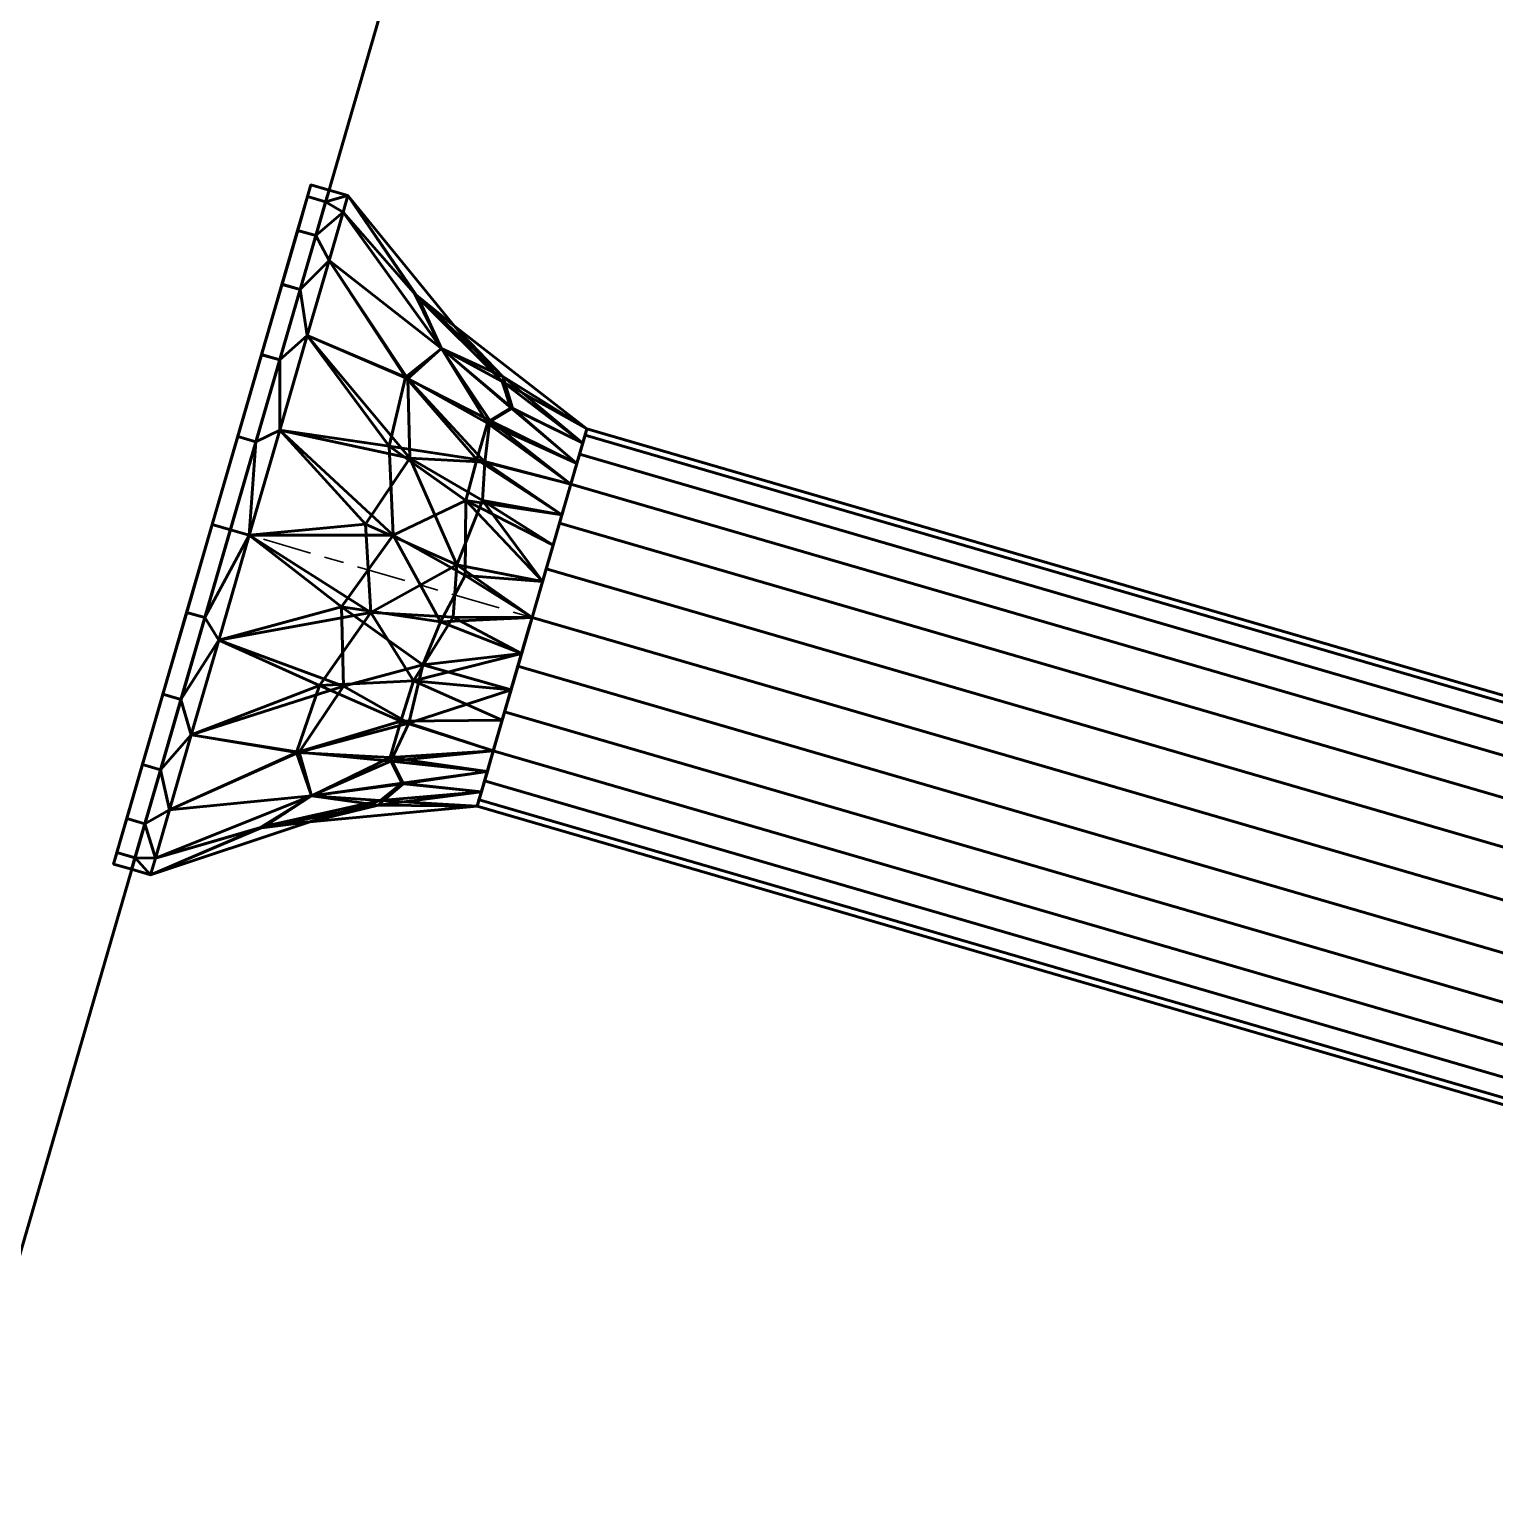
# Model space of a CAD drawing. Header units: inches. Extents: x -1654 to 1344, y -1538 to 36.
# Drawn here: x -916.07 to -897.43, y -632.79 to -613.96 of the extents above; entities that cross this region are included whole.
import ezdxf

# ---------------------------------------------------------------- set-up
doc = ezdxf.new("R2010")
doc.units = ezdxf.units.IN
doc.header["$MEASUREMENT"] = 0
doc.linetypes.add('Center', pattern=[1.25, 0.25, -0.1875, 0.625, -0.1875])
doc.layers.add('M-HVAC-DUCT', color=1, linetype='Center', lineweight=30)
doc.layers.add('M-HVAC-DUCT-SA', color=1, linetype='Continuous', lineweight=50)

# ---------------------------------------------------------------- blocks, each defined once
blk = doc.blocks.new('Round Takeoff - Bellmouth - Standard-896020-_3D_')
at = {"layer": 'M-HVAC-DUCT', "color": 8, "linetype": 'Continuous', "lineweight": 50}
mesh = blk.add_polyface(dxfattribs=at)
corners = [(-0.24, 0, 4.5), (-0.24, 1.165, 4.347), (-0.24, 2.25, 3.897), (-0.24, 3.182, 3.182), (-0.24, 3.897, 2.25), (-0.24, 4.347, 1.165), (-0.24, 4.5), (-0.24, 4.347, -1.165), (-0.24, 3.897, -2.25), (-0.24, 3.182, -3.182), (-0.24, 2.25, -3.897), (-0.24, 1.165, -4.347), (-0.24, 0, -4.5), (-0.24, -1.165, -4.347), (-0.24, -2.25, -3.897), (-0.24, -3.182, -3.182), (-0.24, -3.897, -2.25), (-0.24, -4.347, -1.165), (-0.24, -4.5), (-0.24, -4.347, 1.165), (-0.24, -3.897, 2.25), (-0.24, -3.182, 3.182), (-0.24, -2.25, 3.897), (-0.24, -1.165, 4.347)]
mesh.append_faces([[corners[k] for k in face] for face in [(17, 22, 12, 13)]], dxfattribs={"vtx0": -1, "vtx1": -1, "vtx3": -1, "color": 8})
mesh.append_faces([[corners[k] for k in face] for face in [(12, 0, 1), (17, 21, 22)]], dxfattribs={"vtx0": -1, "vtx2": -1, "color": 8})
mesh.append_faces([[corners[k] for k in face] for face in [(12, 7, 8, 9), (12, 1, 2, 3)]], dxfattribs={"vtx0": -1, "vtx3": -1, "color": 8})
mesh.append_faces([[corners[k] for k in face] for face in [(18, 19, 17)]], dxfattribs={"vtx1": -1, "color": 8})
mesh.append_faces([[corners[k] for k in face] for face in [(13, 14, 17), (20, 21, 17, 19)]], dxfattribs={"vtx1": -1, "vtx2": -1, "color": 8})
mesh.append_faces([[corners[k] for k in face] for face in [(6, 7, 12, 3)]], dxfattribs={"vtx1": -1, "vtx2": -1, "vtx3": -1, "color": 8})
mesh.append_faces([[corners[k] for k in face] for face in [(10, 11, 12, 9), (4, 5, 6, 3)]], dxfattribs={"vtx2": -1, "color": 8})
mesh.append_faces([[corners[k] for k in face] for face in [(22, 23, 0, 12)]], dxfattribs={"vtx2": -1, "vtx3": -1, "color": 8})
mesh.append_faces([[corners[k] for k in face] for face in [(14, 15, 16, 17)]], dxfattribs={"vtx3": -1, "color": 8})
mesh = blk.add_polyface(dxfattribs=at)
corners = [(-0.24, 4.5), (-0.24, 4.347, 1.165), (-0.24, 3.897, 2.25), (-0.24, 3.182, 3.182), (-0.24, 2.25, 3.897), (-0.24, 1.165, 4.347), (-0.24, 0, 4.5), (0, 0, 4.5), (0, 1.165, 4.347), (0, 2.25, 3.897), (0, 3.182, 3.182), (0, 3.897, 2.25), (0, 4.347, 1.165), (0, 4.5)]
mesh.append_faces([[corners[k] for k in face] for face in [(1, 12, 13, 0)]], dxfattribs={"vtx0": -1, "color": 8})
mesh.append_faces([[corners[k] for k in face] for face in [(5, 8, 9, 4), (10, 3, 4, 9), (2, 11, 12, 1), (11, 2, 3, 10)]], dxfattribs={"vtx0": -1, "vtx2": -1, "color": 8})
mesh.append_faces([[corners[k] for k in face] for face in [(6, 7, 8, 5)]], dxfattribs={"vtx2": -1, "color": 8})
mesh = blk.add_polyface(dxfattribs=at)
corners = [(-0.24, 0, -4.5), (-0.24, 1.165, -4.347), (-0.24, 2.25, -3.897), (-0.24, 3.182, -3.182), (-0.24, 3.897, -2.25), (-0.24, 4.347, -1.165), (-0.24, 4.5), (0, 4.5), (0, 4.347, -1.165), (0, 3.897, -2.25), (0, 3.182, -3.182), (0, 2.25, -3.897), (0, 1.165, -4.347), (0, 0, -4.5)]
mesh.append_faces([[corners[k] for k in face] for face in [(1, 12, 13, 0)]], dxfattribs={"vtx0": -1, "color": 8})
mesh.append_faces([[corners[k] for k in face] for face in [(5, 8, 9, 4), (10, 3, 4, 9), (2, 11, 12, 1), (11, 2, 3, 10)]], dxfattribs={"vtx0": -1, "vtx2": -1, "color": 8})
mesh.append_faces([[corners[k] for k in face] for face in [(6, 7, 8, 5)]], dxfattribs={"vtx2": -1, "color": 8})
mesh = blk.add_polyface(dxfattribs=at)
corners = [(0.25, 4.5), (0.25, 4.28, -1.391), (0.25, 3.641, -2.645), (0.25, 2.645, -3.641), (0.25, 1.391, -4.28), (0.25, 0, -4.5), (0.25, -1.391, -4.28), (0.25, -2.645, -3.641), (0.25, -3.641, -2.645), (0.25, -4.28, -1.391), (0.25, -4.5), (0, -4.5), (0, -4.347, -1.165), (0, -3.897, -2.25), (0, -3.182, -3.182), (0, -2.25, -3.897), (0, -1.165, -4.347), (0, 0, -4.5), (0, 1.165, -4.347), (0, 2.25, -3.897), (0, 3.182, -3.182), (0, 3.897, -2.25), (0, 4.347, -1.165), (0, 4.5)]
mesh.append_faces([[corners[k] for k in face] for face in [(1, 22, 0), (2, 21, 1), (5, 18, 4), (21, 2, 20), (7, 15, 6), (14, 8, 13)]], dxfattribs={"vtx0": -1, "vtx1": -1, "color": 8})
mesh.append_faces([[corners[k] for k in face] for face in [(19, 3, 4), (16, 5, 6), (13, 8, 9), (5, 16, 17)]], dxfattribs={"vtx0": -1, "vtx2": -1, "color": 8})
mesh.append_faces([[corners[k] for k in face] for face in [(11, 12, 10)]], dxfattribs={"vtx1": -1, "color": 8})
mesh.append_faces([[corners[k] for k in face] for face in [(2, 3, 20), (17, 18, 5), (21, 22, 1), (19, 20, 3), (18, 19, 4), (7, 8, 14), (9, 10, 12), (15, 16, 6), (14, 15, 7), (12, 13, 9)]], dxfattribs={"vtx1": -1, "vtx2": -1, "color": 8})
mesh.append_faces([[corners[k] for k in face] for face in [(22, 23, 0)]], dxfattribs={"vtx2": -1, "color": 8})
mesh = blk.add_polyface(dxfattribs=at)
corners = [(0.25, -4.5), (0.25, -4.28, 1.391), (0.25, -3.641, 2.645), (0.25, -2.645, 3.641), (0.25, -1.391, 4.28), (0.25, 0, 4.5), (0.25, 1.391, 4.28), (0.25, 2.645, 3.641), (0.25, 3.641, 2.645), (0.25, 4.28, 1.391), (0.25, 4.5), (0, 4.5), (0, 4.347, 1.165), (0, 3.897, 2.25), (0, 3.182, 3.182), (0, 2.25, 3.897), (0, 1.165, 4.347), (0, 0, 4.5), (0, -1.165, 4.347), (0, -2.25, 3.897), (0, -3.182, 3.182), (0, -3.897, 2.25), (0, -4.347, 1.165), (0, -4.5)]
mesh.append_faces([[corners[k] for k in face] for face in [(1, 22, 0), (2, 21, 1), (5, 18, 4), (21, 2, 20), (7, 15, 6), (8, 14, 7), (10, 12, 9), (14, 8, 13)]], dxfattribs={"vtx0": -1, "vtx1": -1, "color": 8})
mesh.append_faces([[corners[k] for k in face] for face in [(19, 3, 4), (16, 5, 6), (13, 8, 9), (5, 16, 17)]], dxfattribs={"vtx0": -1, "vtx2": -1, "color": 8})
mesh.append_faces([[corners[k] for k in face] for face in [(11, 12, 10)]], dxfattribs={"vtx1": -1, "color": 8})
mesh.append_faces([[corners[k] for k in face] for face in [(2, 3, 20), (17, 18, 5), (21, 22, 1), (19, 20, 3), (18, 19, 4), (15, 16, 6), (14, 15, 7), (12, 13, 9)]], dxfattribs={"vtx1": -1, "vtx2": -1, "color": 8})
mesh.append_faces([[corners[k] for k in face] for face in [(22, 23, 0)]], dxfattribs={"vtx2": -1, "color": 8})
mesh = blk.add_polyface(dxfattribs=at)
corners = [(4, 2.5), (4, 2.31, -0.957), (4, 1.768, -1.768), (4, 0.957, -2.31), (4, 0, -2.5), (4, -0.957, -2.31), (4, -1.768, -1.768), (4, -2.31, -0.957), (4, -2.5), (2.011, -3.286), (0.25, -4.5), (0.25, -4.28, -1.391), (0.25, -3.641, -2.645), (0.25, -2.645, -3.641), (0.25, -1.391, -4.28), (0.25, 0, -4.5), (0.25, 1.391, -4.28), (0.25, 2.645, -3.641), (0.25, 3.641, -2.645), (0.25, 4.28, -1.391), (0.25, 4.5), (2.011, 3.286), (2.011, 0.514, -3.246), (1.939, 2.963, -1.51), (1.939, -1.51, -2.963), (1.939, -2.963, -1.51), (1.644, 1.586, -3.112), (1.632, -0.548, -3.457), (1.632, -2.475, -2.475), (1.6, 2.488, -2.488), (2.765, 1.733, -2.358), (2.765, 2.216, -1.911), (4, 2.039, -1.362), (3.018, 2.49, -1.331), (2.786, 2.842, -0.657), (1.413, 3.542, -0.814), (2.777, 1.194, -2.666), (4, -2.39, -0.553), (2.795, -2.775, -0.888), (1.477, -3.497, -0.83), (4, -2.039, -1.362), (2.782, -2.257, -1.852), (2.871, -1.729, -2.306), (2.998, -2.486, -1.354), (4, -1.362, -2.039), (4, 0.478, -2.405), (3.034, 0.276, -2.803), (2.895, -0.378, -2.847), (4, -0.478, -2.405), (4, 1.362, -2.039), (4, 2.405, -0.478), (2.977, -1.254, -2.548)]
mesh.append_faces([[corners[k] for k in face] for face in [(21, 35, 20), (19, 23, 18), (32, 33, 1), (18, 29, 17), (11, 39, 10), (13, 28, 12), (0, 34, 21), (20, 35, 19), (10, 39, 9), (40, 41, 6), (7, 43, 40), (45, 36, 3), (44, 51, 5)]], dxfattribs={"vtx0": -1, "vtx1": -1, "color": 8})
mesh.append_faces([[corners[k] for k in face] for face in [(31, 33, 32), (49, 36, 30), (31, 30, 29), (30, 26, 29), (29, 23, 31), (45, 46, 36), (33, 34, 1), (33, 31, 23), (17, 29, 26), (51, 44, 42), (16, 26, 22), (24, 27, 47), (43, 38, 25), (18, 23, 29), (41, 25, 28), (13, 24, 28), (22, 46, 47), (25, 41, 43), (41, 42, 6), (25, 38, 39), (34, 35, 21), (14, 27, 24), (12, 28, 25), (15, 22, 27), (27, 22, 47), (30, 31, 2), (36, 26, 30), (19, 35, 23), (23, 34, 33), (23, 35, 34), (46, 4, 47), (22, 26, 36), (39, 38, 9), (11, 25, 39), (38, 43, 7), (42, 28, 24), (28, 42, 41), (51, 42, 24), (41, 40, 43), (36, 46, 22), (48, 51, 47), (47, 51, 24)]], dxfattribs={"vtx0": -1, "vtx1": -1, "vtx2": -1, "color": 8})
mesh.append_faces([[corners[k] for k in face] for face in [(22, 15, 16), (47, 4, 48), (30, 2, 49), (51, 48, 5)]], dxfattribs={"vtx0": -1, "vtx2": -1, "color": 8})
mesh.append_faces([[corners[k] for k in face] for face in [(34, 0, 50, 1)]], dxfattribs={"vtx0": -1, "vtx3": -1, "color": 8})
mesh.append_faces([[corners[k] for k in face] for face in [(49, 3, 36), (32, 2, 31), (8, 9, 38), (13, 14, 24), (14, 15, 27), (11, 12, 25), (16, 17, 26), (37, 8, 38, 7), (44, 6, 42), (45, 4, 46)]], dxfattribs={"vtx1": -1, "vtx2": -1, "color": 8})
mesh = blk.add_polyface(dxfattribs=at)
corners = [(4, -2.5), (4, -2.31, 0.957), (4, -1.768, 1.768), (4, -0.957, 2.31), (4, 0, 2.5), (4, 0.957, 2.31), (4, 1.768, 1.768), (4, 2.31, 0.957), (4, 2.5), (2.011, 3.286), (0.25, 4.5), (0.25, 4.28, 1.391), (0.25, 3.641, 2.645), (0.25, 2.645, 3.641), (0.25, 1.391, 4.28), (0.25, 0, 4.5), (0.25, -1.391, 4.28), (0.25, -2.645, 3.641), (0.25, -3.641, 2.645), (0.25, -4.28, 1.391), (0.25, -4.5), (2.011, -3.286), (2.011, -0.514, 3.246), (1.939, -2.963, 1.51), (1.939, 1.51, 2.963), (1.939, 2.963, 1.51), (1.644, -1.586, 3.112), (1.632, 0.548, 3.457), (1.632, 2.475, 2.475), (1.6, -2.488, 2.488), (2.765, -1.733, 2.358), (2.765, -2.216, 1.911), (4, -2.039, 1.362), (3.018, -2.49, 1.331), (2.786, -2.842, 0.657), (1.413, -3.542, 0.814), (2.777, -1.194, 2.666), (4, -0.478, 2.405), (3.034, -0.276, 2.803), (2.895, 0.378, 2.847), (4, 0.478, 2.405), (4, 2.39, 0.553), (2.795, 2.775, 0.888), (1.477, 3.497, 0.83), (4, 2.039, 1.362), (2.782, 2.257, 1.852), (2.871, 1.729, 2.306), (2.998, 2.486, 1.354), (4, 1.362, 2.039), (4, -1.362, 2.039), (4, -2.405, 0.478), (2.832, 0.966, 2.733)]
mesh.append_faces([[corners[k] for k in face] for face in [(21, 35, 20), (19, 23, 18), (32, 33, 1), (13, 28, 12), (18, 29, 17), (11, 43, 10), (0, 34, 21), (20, 35, 19), (4, 38, 37), (10, 43, 9), (44, 45, 6), (7, 47, 44)]], dxfattribs={"vtx0": -1, "vtx1": -1, "color": 8})
mesh.append_faces([[corners[k] for k in face] for face in [(31, 33, 32), (49, 36, 30), (31, 30, 29), (30, 26, 29), (29, 23, 31), (33, 34, 1), (27, 39, 51), (17, 29, 26), (33, 31, 23), (16, 26, 22), (47, 42, 25), (18, 23, 29), (45, 25, 28), (13, 24, 28), (22, 38, 39), (25, 45, 47), (45, 46, 6), (25, 42, 43), (14, 27, 24), (12, 28, 25), (34, 35, 21), (15, 22, 27), (27, 22, 39), (30, 31, 2), (36, 26, 30), (19, 35, 23), (23, 34, 33), (23, 35, 34), (37, 38, 36), (22, 26, 36), (38, 4, 39), (36, 38, 22), (39, 40, 51), (43, 42, 9), (11, 25, 43), (42, 47, 7), (46, 28, 24), (28, 46, 45), (46, 24, 51), (45, 44, 47), (46, 51, 5), (27, 51, 24)]], dxfattribs={"vtx0": -1, "vtx1": -1, "vtx2": -1, "color": 8})
mesh.append_faces([[corners[k] for k in face] for face in [(22, 15, 16), (39, 4, 40), (51, 40, 5), (30, 2, 49)]], dxfattribs={"vtx0": -1, "vtx2": -1, "color": 8})
mesh.append_faces([[corners[k] for k in face] for face in [(34, 0, 50, 1), (46, 5, 48, 6)]], dxfattribs={"vtx0": -1, "vtx3": -1, "color": 8})
mesh.append_faces([[corners[k] for k in face] for face in [(49, 3, 36), (3, 37, 36), (32, 2, 31), (16, 17, 26), (14, 15, 27), (13, 14, 24), (11, 12, 25), (8, 9, 42), (41, 8, 42, 7)]], dxfattribs={"vtx1": -1, "vtx2": -1, "color": 8})
mesh = blk.add_polyface(dxfattribs=at)
corners = [(4, -2.5), (4, -2.31, -0.957), (4, -1.768, -1.768), (4, -0.957, -2.31), (4, 0, -2.5), (4, 0.957, -2.31), (4, 1.768, -1.768), (4, 2.31, -0.957), (4, 2.5), (4, 0.125), (4, 0), (4, -0.125)]
mesh.append_faces([[corners[k] for k in face] for face in [(9, 4, 5, 6)]], dxfattribs={"vtx0": -1, "vtx3": -1, "color": 8})
mesh.append_faces([[corners[k] for k in face] for face in [(3, 4, 11, 2), (10, 11, 4, 9)]], dxfattribs={"vtx1": -1, "vtx2": -1, "color": 8})
mesh.append_faces([[corners[k] for k in face] for face in [(7, 8, 9, 6)]], dxfattribs={"vtx2": -1, "color": 8})
mesh.append_faces([[corners[k] for k in face] for face in [(11, 0, 1, 2)]], dxfattribs={"vtx3": -1, "color": 8})
mesh = blk.add_polyface(dxfattribs=at)
corners = [(4, 2.5), (4, 2.31, 0.957), (4, 1.768, 1.768), (4, 0.957, 2.31), (4, 0, 2.5), (4, -0.957, 2.31), (4, -1.768, 1.768), (4, -2.31, 0.957), (4, -2.5), (4, -0.125), (4, 0), (4, 0.125)]
mesh.append_faces([[corners[k] for k in face] for face in [(1, 11, 0)]], dxfattribs={"vtx0": -1, "color": 8})
mesh.append_faces([[corners[k] for k in face] for face in [(4, 9, 10, 11)]], dxfattribs={"vtx0": -1, "vtx3": -1, "color": 8})
mesh.append_faces([[corners[k] for k in face] for face in [(5, 6, 9, 4), (2, 3, 11, 1), (3, 4, 11)]], dxfattribs={"vtx1": -1, "vtx2": -1, "color": 8})
mesh.append_faces([[corners[k] for k in face] for face in [(7, 8, 9, 6)]], dxfattribs={"vtx2": -1, "color": 8})
mesh = blk.add_polyface(dxfattribs=at)
corners = [(-0.24, -4.5), (-0.24, -4.347, -1.165), (-0.24, -3.897, -2.25), (-0.24, -3.182, -3.182), (-0.24, -2.25, -3.897), (-0.24, -1.165, -4.347), (-0.24, 0, -4.5), (0, 0, -4.5), (0, -1.165, -4.347), (0, -2.25, -3.897), (0, -3.182, -3.182), (0, -3.897, -2.25), (0, -4.347, -1.165), (0, -4.5)]
mesh.append_faces([[corners[k] for k in face] for face in [(1, 12, 13, 0)]], dxfattribs={"vtx0": -1, "color": 8})
mesh.append_faces([[corners[k] for k in face] for face in [(5, 8, 9, 4), (10, 3, 4, 9), (2, 11, 12, 1), (11, 2, 3, 10)]], dxfattribs={"vtx0": -1, "vtx2": -1, "color": 8})
mesh.append_faces([[corners[k] for k in face] for face in [(6, 7, 8, 5)]], dxfattribs={"vtx2": -1, "color": 8})
mesh = blk.add_polyface(dxfattribs=at)
corners = [(-0.24, 0, 4.5), (-0.24, -1.165, 4.347), (-0.24, -2.25, 3.897), (-0.24, -3.182, 3.182), (-0.24, -3.897, 2.25), (-0.24, -4.347, 1.165), (-0.24, -4.5), (0, -4.5), (0, -4.347, 1.165), (0, -3.897, 2.25), (0, -3.182, 3.182), (0, -2.25, 3.897), (0, -1.165, 4.347), (0, 0, 4.5)]
mesh.append_faces([[corners[k] for k in face] for face in [(1, 12, 13, 0)]], dxfattribs={"vtx0": -1, "color": 8})
mesh.append_faces([[corners[k] for k in face] for face in [(5, 8, 9, 4), (10, 3, 4, 9), (2, 11, 12, 1), (11, 2, 3, 10)]], dxfattribs={"vtx0": -1, "vtx2": -1, "color": 8})
mesh.append_faces([[corners[k] for k in face] for face in [(6, 7, 8, 5)]], dxfattribs={"vtx2": -1, "color": 8})

msp = doc.modelspace()

# ---------------------------------------------------------------- linework, layer by layer
at = {"layer": 'M-HVAC-DUCT', "color": 5}
for q in [(-913.75, -620.26, 1320), (-880.279, -629.991, 1320), (-880.279, -629.991, 1320)]:
    msp.add_line((-909.678, -621.444, 1320), q, dxfattribs=at)

# ---------------------------------------------------------------- block references
at = {"layer": 'M-HVAC-DUCT-SA', "color": 8, "extrusion": (0, 0, -1), "rotation": 196.2098687159166}
msp.add_blockref('Round Takeoff - Bellmouth - Standard-896020-_3D_', (913.519, -620.327, -1320), dxfattribs=at)

# ---------------------------------------------------------------- meshes
at = {"layer": 'M-HVAC-DUCT-SA', "color": 8}
mesh = msp.add_polyface(dxfattribs=at)
corners = [(-917.143, -632.793, 1310.35), (-951.81, -622.715, 1310.35), (-944.181, -596.475, 1310.35), (-909.515, -606.553, 1310.35)]
mesh.append_faces([[corners[k] for k in face] for face in [(3, 0, 1, 2)]], dxfattribs={"color": 8})
mesh = msp.add_polyface(dxfattribs=at)
corners = [(-951.81, -622.715, 1329.65), (-917.143, -632.793, 1329.65), (-909.515, -606.553, 1329.65), (-944.181, -596.475, 1329.65)]
mesh.append_faces([[corners[k] for k in face] for face in [(3, 0, 1, 2)]], dxfattribs={"color": 8})
mesh = msp.add_polyface(dxfattribs=at)
corners = [(-917.143, -632.793, 1329.65), (-917.143, -632.793, 1310.35), (-909.515, -606.553, 1310.35), (-909.515, -606.553, 1329.65)]
mesh.append_faces([[corners[k] for k in face] for face in [(0, 1, 2, 3)]], dxfattribs={"color": 8})
mesh = msp.add_polyface(dxfattribs=at)
corners = [(-913.75, -620.26, 1315.5), (-914.075, -621.379, 1315.653), (-914.378, -622.421, 1316.103), (-914.638, -623.316, 1316.818), (-914.838, -624.003, 1317.75), (-914.963, -624.434, 1318.835), (-915.006, -624.581, 1320), (-914.963, -624.434, 1321.165), (-914.838, -624.003, 1322.25), (-914.638, -623.316, 1323.182), (-914.378, -622.421, 1323.897), (-914.075, -621.379, 1324.347), (-913.75, -620.26, 1324.5), (-913.425, -619.142, 1324.347), (-913.122, -618.1, 1323.897), (-912.862, -617.205, 1323.182), (-912.662, -616.518, 1322.25), (-912.536, -616.086, 1321.165), (-912.494, -615.939, 1320), (-912.536, -616.086, 1318.835), (-912.662, -616.518, 1317.75), (-912.862, -617.205, 1316.818), (-913.122, -618.1, 1316.103), (-913.425, -619.142, 1315.653)]
mesh.append_faces([[corners[k] for k in face] for face in [(17, 22, 12, 13)]], dxfattribs={"vtx0": -1, "vtx1": -1, "vtx3": -1, "color": 8})
mesh.append_faces([[corners[k] for k in face] for face in [(12, 0, 1), (17, 21, 22)]], dxfattribs={"vtx0": -1, "vtx2": -1, "color": 8})
mesh.append_faces([[corners[k] for k in face] for face in [(12, 7, 8, 9), (12, 1, 2, 3)]], dxfattribs={"vtx0": -1, "vtx3": -1, "color": 8})
mesh.append_faces([[corners[k] for k in face] for face in [(18, 19, 17)]], dxfattribs={"vtx1": -1, "color": 8})
mesh.append_faces([[corners[k] for k in face] for face in [(13, 14, 17), (20, 21, 17, 19)]], dxfattribs={"vtx1": -1, "vtx2": -1, "color": 8})
mesh.append_faces([[corners[k] for k in face] for face in [(6, 7, 12, 3)]], dxfattribs={"vtx1": -1, "vtx2": -1, "vtx3": -1, "color": 8})
mesh.append_faces([[corners[k] for k in face] for face in [(10, 11, 12, 9), (4, 5, 6, 3)]], dxfattribs={"vtx2": -1, "color": 8})
mesh.append_faces([[corners[k] for k in face] for face in [(22, 23, 0, 12)]], dxfattribs={"vtx2": -1, "vtx3": -1, "color": 8})
mesh.append_faces([[corners[k] for k in face] for face in [(14, 15, 16, 17)]], dxfattribs={"vtx3": -1, "color": 8})
mesh = msp.add_polyface(dxfattribs=at)
corners = [(-914.776, -624.648, 1320), (-914.733, -624.501, 1318.835), (-914.607, -624.07, 1317.75), (-914.408, -623.383, 1316.818), (-914.147, -622.488, 1316.103), (-913.844, -621.446, 1315.653), (-913.519, -620.327, 1315.5), (-913.194, -619.209, 1315.653), (-912.891, -618.167, 1316.103), (-912.631, -617.272, 1316.818), (-912.431, -616.585, 1317.75), (-912.306, -616.153, 1318.835), (-912.263, -616.006, 1320), (-912.306, -616.153, 1321.165), (-912.431, -616.585, 1322.25), (-912.631, -617.272, 1323.182), (-912.891, -618.167, 1323.897), (-913.194, -619.209, 1324.347), (-913.519, -620.327, 1324.5), (-913.844, -621.446, 1324.347), (-914.147, -622.488, 1323.897), (-914.408, -623.383, 1323.182), (-914.607, -624.07, 1322.25), (-914.733, -624.501, 1321.165)]
mesh.append_faces([[corners[k] for k in face] for face in [(3, 1, 2), (7, 5, 6)]], dxfattribs={"vtx0": -1, "color": 8})
mesh.append_faces([[corners[k] for k in face] for face in [(10, 17, 3, 9)]], dxfattribs={"vtx0": -1, "vtx1": -1, "vtx2": -1, "color": 8})
mesh.append_faces([[corners[k] for k in face] for face in [(3, 17, 22, 1)]], dxfattribs={"vtx0": -1, "vtx1": -1, "vtx2": -1, "vtx3": -1, "color": 8})
mesh.append_faces([[corners[k] for k in face] for face in [(9, 3, 4, 8), (18, 21, 22, 17), (8, 4, 5, 7)]], dxfattribs={"vtx0": -1, "vtx2": -1, "color": 8})
mesh.append_faces([[corners[k] for k in face] for face in [(23, 0, 1, 22)]], dxfattribs={"vtx2": -1, "color": 8})
mesh.append_faces([[corners[k] for k in face] for face in [(10, 11, 12, 17), (15, 16, 17, 12)]], dxfattribs={"vtx2": -1, "vtx3": -1, "color": 8})
mesh.append_faces([[corners[k] for k in face] for face in [(18, 19, 20, 21), (12, 13, 14, 15)]], dxfattribs={"vtx3": -1, "color": 8})
mesh = msp.add_polyface(dxfattribs=at)
corners = [(-912.494, -615.939, 1320), (-912.536, -616.086, 1321.165), (-912.662, -616.518, 1322.25), (-912.862, -617.205, 1323.182), (-913.122, -618.1, 1323.897), (-913.425, -619.142, 1324.347), (-913.75, -620.26, 1324.5), (-913.519, -620.327, 1324.5), (-913.194, -619.209, 1324.347), (-912.891, -618.167, 1323.897), (-912.631, -617.272, 1323.182), (-912.431, -616.585, 1322.25), (-912.306, -616.153, 1321.165), (-912.263, -616.006, 1320)]
mesh.append_faces([[corners[k] for k in face] for face in [(1, 12, 13, 0)]], dxfattribs={"vtx0": -1, "color": 8})
mesh.append_faces([[corners[k] for k in face] for face in [(5, 8, 9, 4), (10, 3, 4, 9), (2, 11, 12, 1), (11, 2, 3, 10)]], dxfattribs={"vtx0": -1, "vtx2": -1, "color": 8})
mesh.append_faces([[corners[k] for k in face] for face in [(6, 7, 8, 5)]], dxfattribs={"vtx2": -1, "color": 8})
mesh = msp.add_polyface(dxfattribs=at)
corners = [(-913.75, -620.26, 1315.5), (-913.425, -619.142, 1315.653), (-913.122, -618.1, 1316.103), (-912.862, -617.205, 1316.818), (-912.662, -616.518, 1317.75), (-912.536, -616.086, 1318.835), (-912.494, -615.939, 1320), (-912.263, -616.006, 1320), (-912.306, -616.153, 1318.835), (-912.431, -616.585, 1317.75), (-912.631, -617.272, 1316.818), (-912.891, -618.167, 1316.103), (-913.194, -619.209, 1315.653), (-913.519, -620.327, 1315.5)]
mesh.append_faces([[corners[k] for k in face] for face in [(1, 12, 13, 0)]], dxfattribs={"vtx0": -1, "color": 8})
mesh.append_faces([[corners[k] for k in face] for face in [(5, 8, 9, 4), (10, 3, 4, 9), (2, 11, 12, 1), (11, 2, 3, 10)]], dxfattribs={"vtx0": -1, "vtx2": -1, "color": 8})
mesh.append_faces([[corners[k] for k in face] for face in [(6, 7, 8, 5)]], dxfattribs={"vtx2": -1, "color": 8})
mesh = msp.add_polyface(dxfattribs=at)
corners = [(-910.376, -623.845, 1320), (-910.352, -623.763, 1320.647), (-910.283, -623.523, 1321.25), (-910.172, -623.141, 1321.768), (-910.027, -622.644, 1322.165), (-909.859, -622.065, 1322.415), (-909.678, -621.444, 1322.5), (-909.498, -620.823, 1322.415), (-909.329, -620.244, 1322.165), (-909.185, -619.746, 1321.768), (-909.074, -619.365, 1321.25), (-909.004, -619.125, 1320.647), (-908.98, -619.043, 1320), (-909.004, -619.125, 1319.353), (-909.074, -619.365, 1318.75), (-909.185, -619.746, 1318.232), (-909.329, -620.244, 1317.835), (-909.498, -620.823, 1317.585), (-909.678, -621.444, 1317.5), (-909.859, -622.065, 1317.585), (-910.027, -622.644, 1317.835), (-910.172, -623.141, 1318.232), (-910.283, -623.523, 1318.75), (-910.352, -623.763, 1319.353)]
mesh.append_faces([[corners[k] for k in face] for face in [(6, 3, 4, 5)]], dxfattribs={"vtx0": -1, "color": 8})
mesh.append_faces([[corners[k] for k in face] for face in [(15, 9, 13, 14)]], dxfattribs={"vtx0": -1, "vtx1": -1, "color": 8})
mesh.append_faces([[corners[k] for k in face] for face in [(9, 18, 6)]], dxfattribs={"vtx0": -1, "vtx1": -1, "vtx2": -1, "color": 8})
mesh.append_faces([[corners[k] for k in face] for face in [(18, 21, 3, 6)]], dxfattribs={"vtx0": -1, "vtx1": -1, "vtx2": -1, "vtx3": -1, "color": 8})
mesh.append_faces([[corners[k] for k in face] for face in [(9, 12, 13)]], dxfattribs={"vtx0": -1, "vtx2": -1, "color": 8})
mesh.append_faces([[corners[k] for k in face] for face in [(2, 3, 1), (17, 18, 16)]], dxfattribs={"vtx1": -1, "color": 8})
mesh.append_faces([[corners[k] for k in face] for face in [(15, 16, 18, 9)]], dxfattribs={"vtx1": -1, "vtx2": -1, "vtx3": -1, "color": 8})
mesh.append_faces([[corners[k] for k in face] for face in [(21, 22, 23, 3), (23, 0, 1, 3)]], dxfattribs={"vtx2": -1, "vtx3": -1, "color": 8})
mesh.append_faces([[corners[k] for k in face] for face in [(18, 19, 20, 21), (6, 7, 8, 9), (9, 10, 11, 12)]], dxfattribs={"vtx3": -1, "color": 8})
mesh = msp.add_polyface(dxfattribs=at)
corners = [(-908.98, -619.043, 1320), (-909.004, -619.125, 1320.647), (-909.074, -619.365, 1321.25), (-909.185, -619.746, 1321.768), (-909.329, -620.244, 1322.165), (-909.498, -620.823, 1322.415), (-909.678, -621.444, 1322.5), (-880.279, -629.991, 1322.5), (-880.099, -629.369, 1322.415), (-879.93, -628.79, 1322.165), (-879.786, -628.293, 1321.768), (-879.675, -627.912, 1321.25), (-879.605, -627.672, 1320.647), (-879.581, -627.59, 1320)]
mesh.append_faces([[corners[k] for k in face] for face in [(7, 8, 5, 6)]], dxfattribs={"vtx1": -1, "color": 8})
mesh.append_faces([[corners[k] for k in face] for face in [(8, 9, 4, 5), (3, 4, 9, 10), (11, 12, 1, 2), (2, 3, 10, 11)]], dxfattribs={"vtx1": -1, "vtx3": -1, "color": 8})
mesh.append_faces([[corners[k] for k in face] for face in [(12, 13, 0, 1)]], dxfattribs={"vtx3": -1, "color": 8})
mesh = msp.add_polyface(dxfattribs=at)
corners = [(-909.678, -621.444, 1317.5), (-909.498, -620.823, 1317.585), (-909.329, -620.244, 1317.835), (-909.185, -619.746, 1318.232), (-909.074, -619.365, 1318.75), (-909.004, -619.125, 1319.353), (-908.98, -619.043, 1320), (-879.581, -627.59, 1320), (-879.605, -627.672, 1319.353), (-879.675, -627.912, 1318.75), (-879.786, -628.293, 1318.232), (-879.93, -628.79, 1317.835), (-880.099, -629.369, 1317.585), (-880.279, -629.991, 1317.5)]
mesh.append_faces([[corners[k] for k in face] for face in [(7, 8, 5, 6)]], dxfattribs={"vtx1": -1, "color": 8})
mesh.append_faces([[corners[k] for k in face] for face in [(8, 9, 4, 5), (3, 4, 9, 10), (11, 12, 1, 2), (2, 3, 10, 11)]], dxfattribs={"vtx1": -1, "vtx3": -1, "color": 8})
mesh.append_faces([[corners[k] for k in face] for face in [(12, 13, 0, 1)]], dxfattribs={"vtx3": -1, "color": 8})
mesh = msp.add_polyface(dxfattribs=at)
corners = [(-915.006, -624.581, 1320), (-914.963, -624.434, 1318.835), (-914.838, -624.003, 1317.75), (-914.638, -623.316, 1316.818), (-914.378, -622.421, 1316.103), (-914.075, -621.379, 1315.653), (-913.75, -620.26, 1315.5), (-913.519, -620.327, 1315.5), (-913.844, -621.446, 1315.653), (-914.147, -622.488, 1316.103), (-914.408, -623.383, 1316.818), (-914.607, -624.07, 1317.75), (-914.733, -624.501, 1318.835), (-914.776, -624.648, 1320)]
mesh.append_faces([[corners[k] for k in face] for face in [(1, 12, 13, 0)]], dxfattribs={"vtx0": -1, "color": 8})
mesh.append_faces([[corners[k] for k in face] for face in [(5, 8, 9, 4), (10, 3, 4, 9), (2, 11, 12, 1), (11, 2, 3, 10)]], dxfattribs={"vtx0": -1, "vtx2": -1, "color": 8})
mesh.append_faces([[corners[k] for k in face] for face in [(6, 7, 8, 5)]], dxfattribs={"vtx2": -1, "color": 8})
mesh = msp.add_polyface(dxfattribs=at)
corners = [(-913.75, -620.26, 1324.5), (-914.075, -621.379, 1324.347), (-914.378, -622.421, 1323.897), (-914.638, -623.316, 1323.182), (-914.838, -624.003, 1322.25), (-914.963, -624.434, 1321.165), (-915.006, -624.581, 1320), (-914.776, -624.648, 1320), (-914.733, -624.501, 1321.165), (-914.607, -624.07, 1322.25), (-914.408, -623.383, 1323.182), (-914.147, -622.488, 1323.897), (-913.844, -621.446, 1324.347), (-913.519, -620.327, 1324.5)]
mesh.append_faces([[corners[k] for k in face] for face in [(1, 12, 13, 0)]], dxfattribs={"vtx0": -1, "color": 8})
mesh.append_faces([[corners[k] for k in face] for face in [(5, 8, 9, 4), (10, 3, 4, 9), (2, 11, 12, 1), (11, 2, 3, 10)]], dxfattribs={"vtx0": -1, "vtx2": -1, "color": 8})
mesh.append_faces([[corners[k] for k in face] for face in [(6, 7, 8, 5)]], dxfattribs={"vtx2": -1, "color": 8})
mesh = msp.add_polyface(dxfattribs=at)
corners = [(-909.678, -621.444, 1322.5), (-909.859, -622.065, 1322.415), (-910.027, -622.644, 1322.165), (-910.172, -623.141, 1321.768), (-910.283, -623.523, 1321.25), (-910.352, -623.763, 1320.647), (-910.376, -623.845, 1320), (-880.977, -632.391, 1320), (-880.953, -632.31, 1320.647), (-880.884, -632.07, 1321.25), (-880.773, -631.688, 1321.768), (-880.628, -631.191, 1322.165), (-880.46, -630.612, 1322.415), (-880.279, -629.991, 1322.5)]
mesh.append_faces([[corners[k] for k in face] for face in [(8, 9, 4, 5), (3, 4, 9, 10), (11, 12, 1, 2), (2, 3, 10, 11)]], dxfattribs={"vtx1": -1, "vtx3": -1, "color": 8})
mesh.append_faces([[corners[k] for k in face] for face in [(6, 7, 8, 5)]], dxfattribs={"vtx2": -1, "color": 8})
mesh.append_faces([[corners[k] for k in face] for face in [(12, 13, 0, 1)]], dxfattribs={"vtx3": -1, "color": 8})
mesh = msp.add_polyface(dxfattribs=at)
corners = [(-910.376, -623.845, 1320), (-910.352, -623.763, 1319.353), (-910.283, -623.523, 1318.75), (-910.172, -623.141, 1318.232), (-910.027, -622.644, 1317.835), (-909.859, -622.065, 1317.585), (-909.678, -621.444, 1317.5), (-880.279, -629.991, 1317.5), (-880.46, -630.612, 1317.585), (-880.628, -631.191, 1317.835), (-880.773, -631.688, 1318.232), (-880.884, -632.07, 1318.75), (-880.953, -632.31, 1319.353), (-880.977, -632.391, 1320)]
mesh.append_faces([[corners[k] for k in face] for face in [(7, 8, 5, 6)]], dxfattribs={"vtx1": -1, "color": 8})
mesh.append_faces([[corners[k] for k in face] for face in [(8, 9, 4, 5), (3, 4, 9, 10), (11, 12, 1, 2), (2, 3, 10, 11)]], dxfattribs={"vtx1": -1, "vtx3": -1, "color": 8})
mesh.append_faces([[corners[k] for k in face] for face in [(12, 13, 0, 1)]], dxfattribs={"vtx3": -1, "color": 8})

doc.saveas('drawing.dxf')
